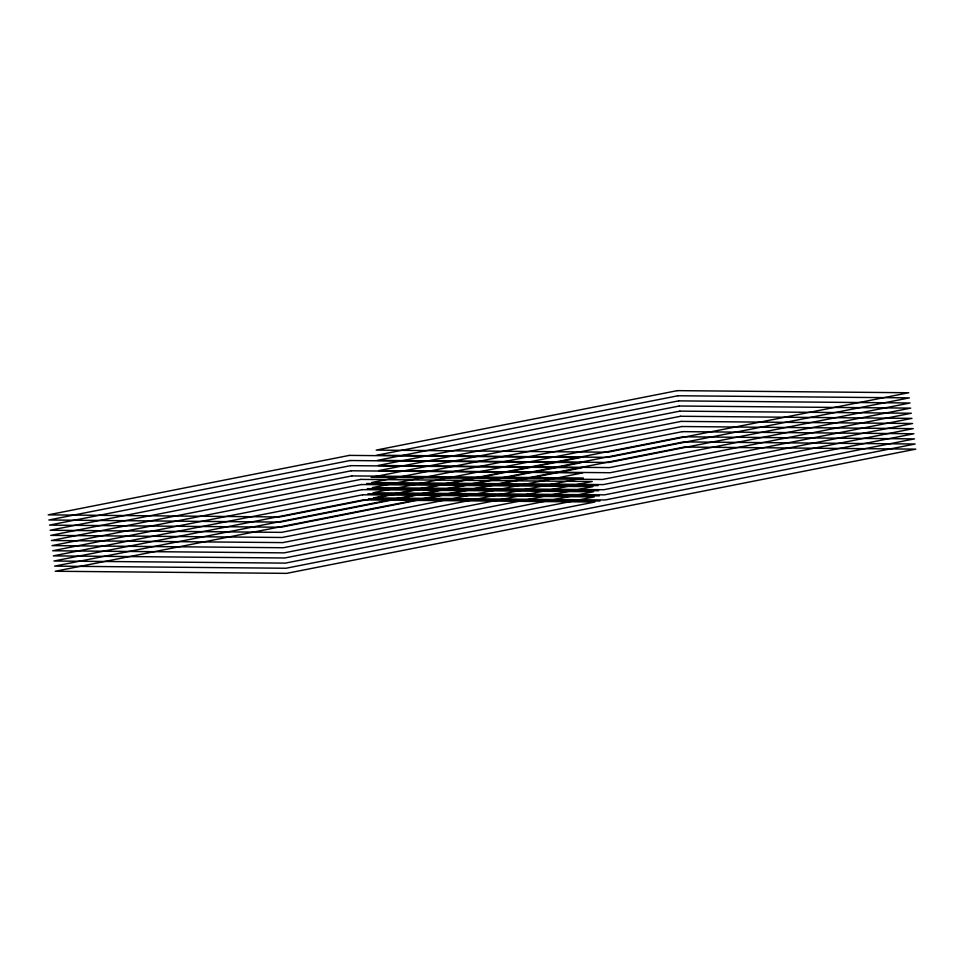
<?xml version="1.0" encoding="UTF-8"?>
<svg xmlns="http://www.w3.org/2000/svg" width="964" height="964" viewBox="0 0 964 964"><rect width="100%" height="100%" fill="white"/><g stroke="black" fill="none" stroke-linecap="round" stroke-linejoin="round"><path stroke-width="1.45" d="M366.597 483.506L598.042 485.615M367.236 488.64L598.68 490.748M367.874 493.761L599.319 495.87M368.513 498.894L599.957 501.003M349.366 455.394L48.2 514.86L279.644 516.969L580.798 457.502L349.366 455.394M677.343 390.637L376.177 450.104L607.609 452.212L908.775 392.746L677.343 390.637M350.004 460.527L48.839 519.994L280.283 522.102L581.437 462.636L350.004 460.527M677.981 395.758L376.816 455.225L608.248 457.334L909.414 397.867L677.981 395.758M350.643 465.648L49.477 525.115L280.922 527.224L582.075 467.757L350.643 465.648M678.62 400.879L377.454 460.358L608.887 462.467L910.052 402.988L678.62 400.879M351.282 470.781L50.116 530.248L281.56 532.357L582.714 472.89L351.282 470.781M679.246 406.013L378.093 465.479L609.525 467.588L910.691 408.121L679.246 406.013M351.92 475.903L50.755 535.369L282.199 537.478L583.353 478.011L351.92 475.903M679.885 411.134L378.732 470.613L610.164 472.722L911.329 413.243L679.885 411.134M360.801 479.397L51.393 540.503L282.838 542.612L592.245 481.506L360.801 479.397M680.524 416.267L371.116 477.361L602.56 479.469L911.968 418.376L680.524 416.267M361.44 484.531L52.032 545.624L283.476 547.733L592.884 486.639L361.44 484.531M681.162 421.389L371.755 482.494L603.199 484.603L912.607 423.497L681.162 421.389M362.078 489.652L52.671 550.757L284.115 552.866L593.523 491.761L362.078 489.652M681.801 426.522L372.393 487.615L603.838 489.724L913.245 428.631L681.801 426.522M362.717 494.785L53.309 555.879L284.754 557.987L594.161 496.894L362.717 494.785M682.44 431.643L373.032 492.749L604.476 494.857L913.884 433.752L682.44 431.643M363.356 499.906L53.948 561.012L285.38 563.121L594.8 502.015L363.356 499.906M683.078 436.776L373.671 497.87L605.115 499.979L914.523 438.885L683.078 436.776M683.717 441.898L54.587 566.133L286.019 568.242L915.161 444.006L683.717 441.898M684.356 447.031L55.225 571.254L286.657 573.363L915.8 449.14L684.356 447.031"/></g></svg>
